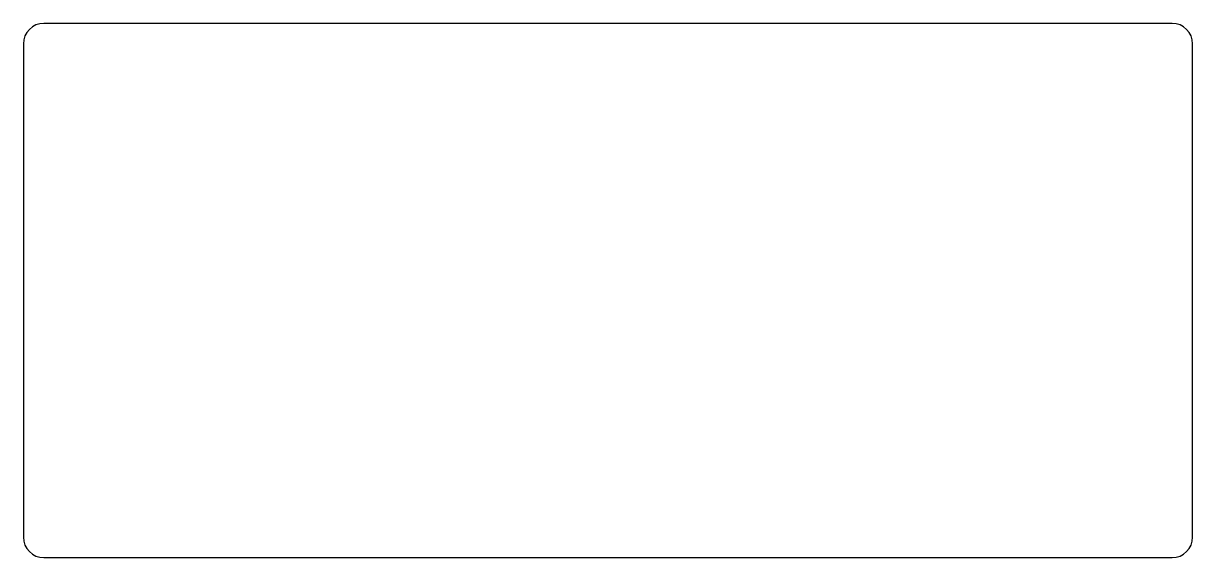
# Model space of a CAD drawing. Header units: millimetres. Extents: x 180.7 to 226.3, y 124.1 to 145.
import ezdxf

# ---------------------------------------------------------------- set-up
doc = ezdxf.new("R2010")
doc.units = ezdxf.units.MM

msp = doc.modelspace()

# ---------------------------------------------------------------- linework, layer by layer
for p, q in [((225.5, 144.95, 29), (181.5, 144.95, 29)), ((180.7, 144.15, 29), (180.7, 124.9, 29)), ((226.3, 124.9, 29), (226.3, 144.15, 29)), ((181.5, 124.1, 29), (225.5, 124.1, 29))]:
    msp.add_line(p, q)
for centre, start, end in [((181.5, 144.15, 29), 90, 180), ((225.5, 144.15, 29), 0, 90), ((181.5, 124.9, 29), -180, -90), ((225.5, 124.9, 29), 270, 360)]:
    msp.add_arc(centre, 0.8, start, end)

doc.saveas('drawing.dxf')
